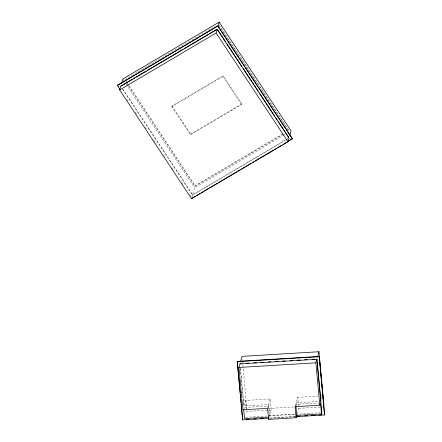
<?xml version="1.0" encoding="UTF-8"?>
<svg xmlns="http://www.w3.org/2000/svg" width="442" height="442" viewBox="0 0 442 442"><rect width="100%" height="100%" fill="white"/><g stroke="black" fill="none" stroke-linecap="round" stroke-linejoin="round"><path stroke-width="0.33" stroke-dasharray="2.21 1.66" d="M171.888 106.55L172.048 105.975L223.155 75.803L241.752 103.953L241.592 104.522L190.485 134.7L171.888 106.55L222.995 76.378L223.155 75.803M190.485 134.7L190.651 134.125L241.752 103.953M128.578 85.875L194.933 186.303L195.093 185.728L282.924 133.871M192.06 196.917L192.568 195.099L285.466 140.247M122.683 88.908L192.651 194.811L194.613 187.828L282.775 135.771M270.228 398.966L268.67 404.513L243.945 406.01L245.503 400.458L270.228 398.966L271.261 410.01L269.703 415.563L295.134 414.021M271.261 410.01L246.537 411.508L246.863 410.358M267.758 407.767L268.239 406.043L243.514 407.541M295.416 405.529L295.737 404.386L319.085 402.971M296.411 405.452L296.168 402.85L297.726 397.303L318.328 396.06M297.201 413.9L298.759 408.347L297.726 397.303M321.583 398.894L322.102 397.043M124.948 79.56L215.746 25.951M194.933 186.303L283.355 134.092M283.366 135.423L285.145 134.374M192.651 194.811L285.549 139.959M286.14 139.611L287.913 138.561M286.057 139.899L287.836 138.849M321.08 395.894L322.45 395.811M296.168 402.85L320.207 401.402M268.316 408.496L294.427 406.916M298.759 408.347L321.422 406.983M322.108 406.938L323.483 406.855M245.581 417.303L295.046 414.309M295.737 414.27L320.467 412.773M269.554 417.988L295.041 416.447M270.161 418.237L294.958 416.734M219.47 25.343L288.858 130.368L288.698 130.942L219.309 25.918M222.995 76.378L241.592 104.522M172.048 105.975L190.651 134.125M126.08 81.284L127.219 83.002M127.6 83.577L128.738 85.3M129.114 85.875L195.093 185.728M127.058 83.577L128.197 85.3M122.743 79.046L123.882 80.775M126.163 84.229L194.613 187.828M122.6 89.196L192.568 195.099M126.55 99.058L128.451 101.931M135.291 112.29L136.81 114.588M145.175 127.246L146.694 129.545M153.534 139.899L156.197 143.926M163.418 154.855L164.938 157.159M171.778 167.512L173.678 170.391M181.662 182.469L183.181 184.773M190.021 195.126L191.541 197.425M295.737 404.386L295.858 405.684M268.67 404.513L269.703 415.563M268.239 406.043L268.786 411.894M269.09 415.143L269.272 417.093M242.288 359.114L242.42 360.484M242.481 361.169L246.956 409.099M245.503 400.458L246.537 411.508M240.376 367.744L243.945 406.01M240.36 368.727L244.128 409.126"/><path stroke-width="0.66" d="M120.009 89.566L117.428 85.251L217.956 25.896L292.449 138.644L282.908 144.517M119.677 89.953L120.699 86.317L217.144 29.371L289.018 138.153L287.996 141.788L191.546 198.734L119.677 89.953L216.121 33.006L217.144 29.371M121.495 83.494L122.743 79.046L219.188 22.1L291.063 130.882L289.814 135.324M117.345 85.538L217.956 25.896M217.939 26.548L219.188 22.1M268.786 418.32L242.614 419.9L237.26 361.39L319.218 356.44L324.572 414.944L295.648 416.696M238.918 367.473L239.912 363.932L316.853 359.285L321.842 412.69L321.494 413.939L296.77 415.43L296.123 417.729L268.625 419.386L267.592 408.342L242.868 409.833L238.918 367.473L315.859 362.821L316.853 359.285M240.547 361.661L242.034 356.374L318.98 351.721L323.964 405.132M242.614 419.9L242.564 418.243M268.625 419.386L268.946 418.243M317.494 357.014L318.98 351.721M324.572 414.944L319.218 356.44M296.123 417.729L295.09 406.679L319.815 405.187L320.461 402.889L321.494 413.939M120.776 86.03L132.02 79.394M133.202 78.693L134.981 77.648M136.164 76.947L146.225 71.007M147.407 70.311L171.667 55.985M172.85 55.289L182.905 49.349M184.093 48.648L208.348 34.327M209.536 33.625L216.044 29.785M287.72 141.44L292.449 138.644M191.845 198.292L194.8 196.546M195.983 195.845L200.121 193.403M201.303 192.701L203.077 191.657M204.259 190.955L208.397 188.513M209.585 187.817L217.271 183.275M218.453 182.579L236.785 171.756M237.967 171.054L239.741 170.01M240.923 169.308L245.061 166.866M246.244 166.17L250.979 163.374M252.161 162.678L253.935 161.628M255.117 160.932L273.449 150.109M274.631 149.407L276.405 148.363M277.587 147.661L281.725 145.219M237.177 361.678L319.141 356.727M239.989 363.644L241.365 363.562M246.172 363.274L248.923 363.109M253.73 362.816L256.482 362.65M260.603 362.401L263.349 362.236M268.156 361.943L270.907 361.777M275.029 361.528L278.466 361.318M282.587 361.07L285.333 360.904M290.145 360.617L292.891 360.451M297.013 360.202L300.449 359.992M304.571 359.744L307.317 359.578M312.129 359.285L314.875 359.119M268.581 417.132L244.548 418.585L243.697 409.491M246.139 419.403L248.89 419.237M253.714 418.95L256.471 418.778M260.603 418.53L263.355 418.364M297.107 416.325L299.858 416.16M304.682 415.867L307.439 415.701M311.571 415.452L315.013 415.242M319.146 414.994L321.898 414.828M217.873 26.183L292.372 138.932M217.608 29.658L225.591 41.747M226.735 43.476L241.945 66.493M243.083 68.223L258.294 91.245M259.437 92.969L274.648 115.992M275.786 117.721L277.311 120.02M278.449 121.749L288.72 137.291M216.121 33.006L287.996 141.788M117.428 85.251L118.185 86.4M119.329 88.124L120.086 89.278M316.936 358.998L317.129 361.048M317.257 362.412L320.892 401.358M315.859 362.821L319.815 405.187M295.919 406.331L296.77 415.43M237.26 361.39L240.199 392.899M240.326 394.27L240.647 397.695M240.774 399.065L241.094 402.491M241.222 403.861L242.437 416.872"/></g></svg>
